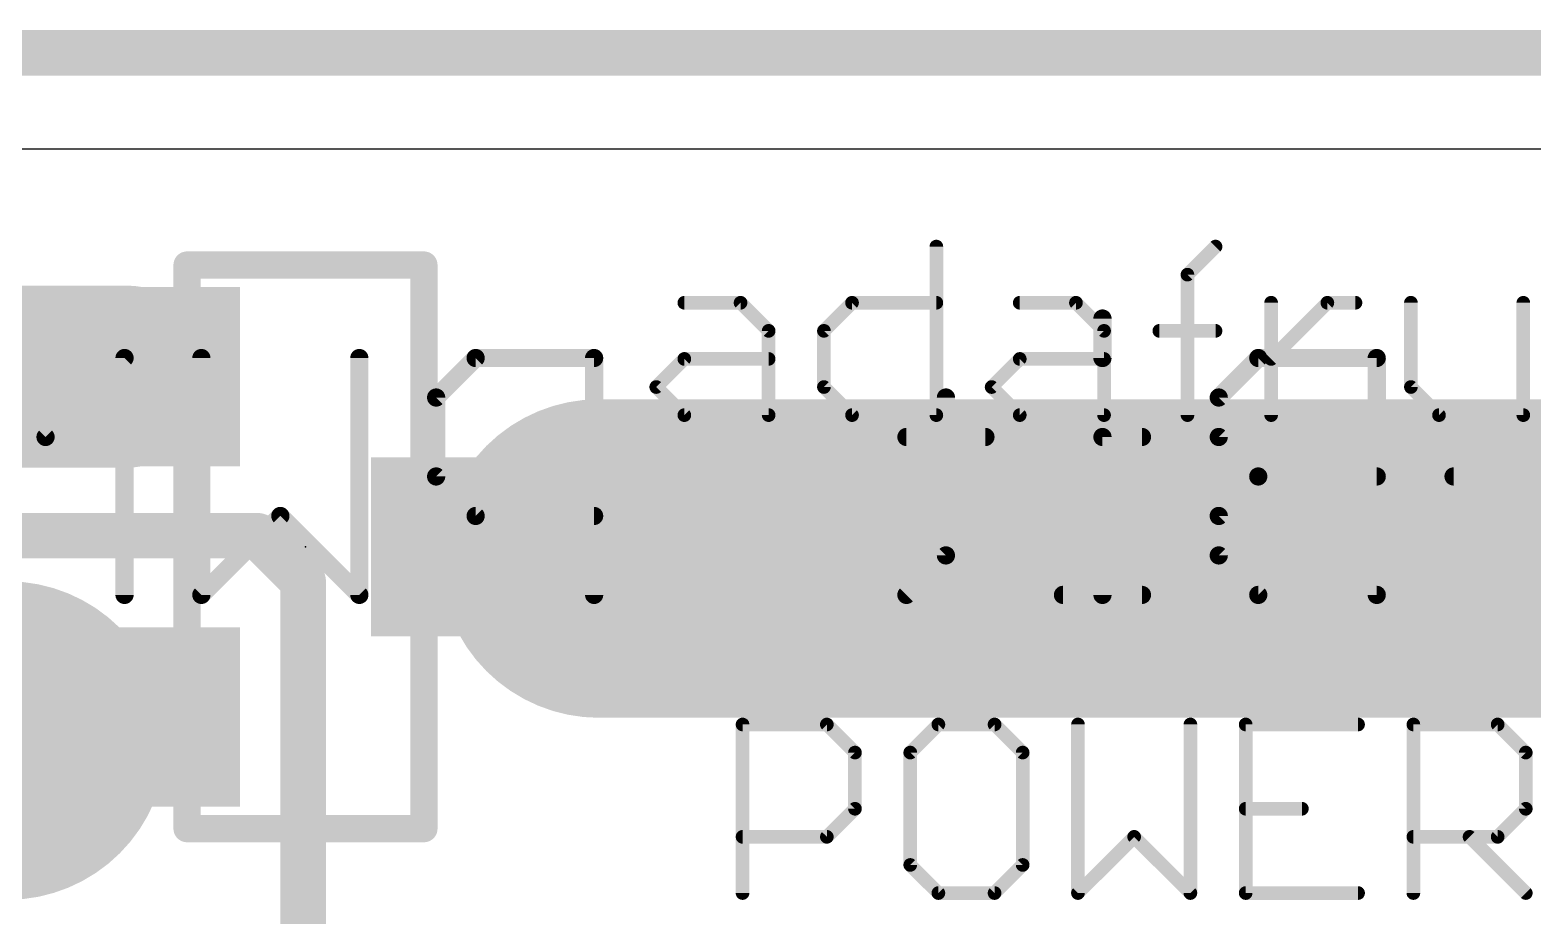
# Model space of a CAD drawing. Extents: x -31.2 to 31.8, y -0.1 to 26.1.
# Drawn here: x -14.22 to -5.84, y 21.12 to 26.06 of the extents above; entities that cross this region are included whole.
import ezdxf

# ---------------------------------------------------------------- set-up
doc = ezdxf.new("R2010")
doc.units = 0
for name, color, linetype in [('1', 12, 'CONTINUOUS'), ('16', 132, 'CONTINUOUS'), ('20', 53, 'CONTINUOUS'), ('21', 40, 'CONTINUOUS'), ('22', 40, 'CONTINUOUS'), ('23', 53, 'CONTINUOUS'), ('51', 253, 'CONTINUOUS')]:
    doc.layers.add(name, color=color, linetype=linetype)

# ---------------------------------------------------------------- blocks, each defined once
blk = doc.blocks.new('RECT')
blk.add_solid([(-0.5, -0.5), (0.5, -0.5), (-0.5, 0.5), (0.5, 0.5)])

msp = doc.modelspace()

# ---------------------------------------------------------------- linework, layer by layer
at = {"layer": '1'}
for points, const_width in [([(-15.493, 24.129), (-13.687, 24.129)], 1.016), ([(-11.049, 23.114), (-3.175, 23.114)], 1.778), ([(-11.687, 23.179), (-11.622, 23.114)], 0.254), ([(-11.622, 23.114), (-11.049, 23.114)], 0.254), ([(-16.129, 22.098), (-14.351, 22.098)], 1.778), ([(-13.818, 22.098), (-13.687, 22.229)], 0.254), ([(-14.351, 22.098), (-13.818, 22.098)], 0.254)]:
    msp.add_lwpolyline(points, dxfattribs=dict(at, const_width=const_width))
for points, const_width in [([(-13.687, 23.875, 1), (-13.687, 24.383)], 0.508), ([(-11.049, 23.5585, 1), (-11.049, 22.6695)], 0.889), ([(-11.6421, 23.2239, 1), (-11.7319, 23.1341)], 0.127), ([(-11.622, 23.1775, 1), (-11.622, 23.0505)], 0.127), ([(-11.049, 23.0505, 1), (-11.049, 23.1775)], 0.127), ([(-11.6669, 23.0691, 1), (-11.5771, 23.1589)], 0.127), ([(-14.351, 21.6535, 1), (-14.351, 22.5425)], 0.889), ([(-13.6421, 22.1841, 1), (-13.7319, 22.2739)], 0.127), ([(-13.818, 22.0345, 1), (-13.818, 22.1615)], 0.127), ([(-13.8629, 22.1429, 1), (-13.7731, 22.0531)], 0.127)]:
    msp.add_lwpolyline(points, format="xyb", dxfattribs=dict(at, const_width=const_width))
at = {"layer": '16', "const_width": 0.254}
for points in [[(-31.115, 25.936), (31.663, 25.936)], [(-12.954, 23.241), (-17.145, 23.241)], [(-12.7, 22.987), (-12.954, 23.241)], [(-12.7, 15.494), (-12.7, 22.987)]]:
    msp.add_lwpolyline(points, dxfattribs=at)
at = {"layer": '16', "const_width": 0.127}
for points in [[(-12.9091, 23.2859, 1), (-12.9989, 23.1961)], [(-12.954, 23.1775, 1), (-12.954, 23.3045)], [(-12.6365, 22.987, 1), (-12.7635, 22.987)], [(-12.7449, 22.9421, 1), (-12.6551, 23.0319)]]:
    msp.add_lwpolyline(points, format="xyb", dxfattribs=at)
at = {"layer": '20'}
msp.add_line((-27.94, 25.4), (27.94, 25.4), dxfattribs=at)
at = {"layer": '21'}
for points, const_width in [([(-13.3394, 24.7514), (-12.0266, 24.7514)], 0.1524), ([(-12.0266, 24.7514), (-12.0266, 23.6926)], 0.1524), ([(-9.1679, 24.8547), (-9.1679, 23.9141)], 0.0762), ([(-7.7671, 24.6979), (-7.6104, 24.8547)], 0.0762), ([(-7.7671, 23.9141), (-7.7671, 24.6979)], 0.0762), ([(-10.5737, 24.5412), (-10.2602, 24.5412)], 0.0762), ([(-10.2602, 24.5412), (-10.1034, 24.3844)], 0.0762), ([(-9.7949, 24.3844), (-9.6382, 24.5412)], 0.0762), ([(-9.6382, 24.5412), (-9.1679, 24.5412)], 0.0762), ([(-8.7027, 24.5412), (-8.3891, 24.5412)], 0.0762), ([(-8.3891, 24.5412), (-8.2324, 24.3844)], 0.0762), ([(-7.3002, 23.9141), (-7.3002, 24.5412)], 0.0762), ([(-7.3002, 24.2276), (-6.9867, 24.5412)], 0.0762), ([(-6.9867, 24.5412), (-6.8299, 24.5412)], 0.0762), ([(-6.5206, 24.5412), (-6.5206, 24.0709)], 0.0762), ([(-5.8936, 23.9141), (-5.8936, 24.5412)], 0.0762), ([(-10.1034, 24.3844), (-10.1034, 23.9141)], 0.0762), ([(-9.7949, 24.0709), (-9.7949, 24.3844)], 0.0762), ([(-8.2324, 24.3844), (-8.2324, 23.9141)], 0.0762), ([(-7.9239, 24.3844), (-7.6104, 24.3844)], 0.0762), ([(-10.7305, 24.0709), (-10.5737, 24.2276)], 0.0762), ([(-10.5737, 24.2276), (-10.1034, 24.2276)], 0.0762), ([(-8.8594, 24.0709), (-8.7027, 24.2276)], 0.0762), ([(-8.7027, 24.2276), (-8.2324, 24.2276)], 0.0762), ([(-10.5737, 23.9141), (-10.7305, 24.0709)], 0.0762), ([(-9.6382, 23.9141), (-9.7949, 24.0709)], 0.0762), ([(-8.7027, 23.9141), (-8.8594, 24.0709)], 0.0762), ([(-6.5206, 24.0709), (-6.3639, 23.9141)], 0.0762), ([(-10.1034, 23.9141), (-10.5737, 23.9141)], 0.0762), ([(-9.1679, 23.9141), (-9.6382, 23.9141)], 0.0762), ([(-8.2324, 23.9141), (-8.7027, 23.9141)], 0.0762), ([(-6.3639, 23.9141), (-5.8936, 23.9141)], 0.0762), ([(-13.3474, 22.7566), (-13.3474, 23.6154)], 0.1524), ([(-12.0266, 22.6154), (-12.0266, 21.6066)], 0.1524), ([(-10.2489, 21.2471), (-10.2489, 22.1877)], 0.0762), ([(-10.2489, 22.1877), (-9.7786, 22.1877)], 0.0762), ([(-9.7786, 22.1877), (-9.6218, 22.0309)], 0.0762), ([(-9.1566, 22.1877), (-9.3134, 22.0309)], 0.0762), ([(-8.8431, 22.1877), (-9.1566, 22.1877)], 0.0762), ([(-8.6863, 22.0309), (-8.8431, 22.1877)], 0.0762), ([(-8.3779, 22.1877), (-8.3779, 21.2471)], 0.0762), ([(-7.7508, 21.2471), (-7.7508, 22.1877)], 0.0762), ([(-6.8153, 22.1877), (-7.4423, 22.1877)], 0.0762), ([(-7.4423, 22.1877), (-7.4423, 21.2471)], 0.0762), ([(-6.5068, 21.2471), (-6.5068, 22.1877)], 0.0762), ([(-6.5068, 22.1877), (-6.0365, 22.1877)], 0.0762), ([(-6.0365, 22.1877), (-5.8798, 22.0309)], 0.0762), ([(-9.6218, 22.0309), (-9.6218, 21.7174)], 0.0762), ([(-9.3134, 22.0309), (-9.3134, 21.4039)], 0.0762), ([(-8.6863, 21.4039), (-8.6863, 22.0309)], 0.0762), ([(-5.8798, 22.0309), (-5.8798, 21.7174)], 0.0762), ([(-9.6218, 21.7174), (-9.7786, 21.5606)], 0.0762), ([(-7.4423, 21.7174), (-7.1288, 21.7174)], 0.0762), ([(-5.8798, 21.7174), (-6.0365, 21.5606)], 0.0762), ([(-12.0266, 21.6066), (-13.3394, 21.6066)], 0.1524), ([(-9.7786, 21.5606), (-10.2489, 21.5606)], 0.0762), ([(-8.3779, 21.2471), (-8.0643, 21.5606)], 0.0762), ([(-8.0643, 21.5606), (-7.7508, 21.2471)], 0.0762), ([(-6.0365, 21.5606), (-6.5068, 21.5606)], 0.0762), ([(-6.1933, 21.5606), (-5.8798, 21.2471)], 0.0762), ([(-9.3134, 21.4039), (-9.1566, 21.2471)], 0.0762), ([(-8.8431, 21.2471), (-8.6863, 21.4039)], 0.0762), ([(-9.1566, 21.2471), (-8.8431, 21.2471)], 0.0762), ([(-7.4423, 21.2471), (-6.8153, 21.2471)], 0.0762)]:
    msp.add_lwpolyline(points, dxfattribs=dict(at, const_width=const_width))
for points, const_width in [([(-13.3394, 24.7895, 1), (-13.3394, 24.7133)], 0.0762), ([(-11.9885, 24.7514, 1), (-12.0647, 24.7514)], 0.0762), ([(-12.0266, 24.7133, 1), (-12.0266, 24.7895)], 0.0762), ([(-9.1488, 24.8547, 1), (-9.1869, 24.8547)], 0.0381), ([(-7.5969, 24.8412, 1), (-7.6238, 24.8682)], 0.0381), ([(-7.7481, 24.6979, 1), (-7.7862, 24.6979)], 0.0381), ([(-7.7806, 24.7114, 1), (-7.7537, 24.6845)], 0.0381), ([(-10.5737, 24.5602, 1), (-10.5737, 24.5221)], 0.0381), ([(-10.2467, 24.5546, 1), (-10.2736, 24.5277)], 0.0381), ([(-10.2602, 24.5221, 1), (-10.2602, 24.5602)], 0.0381), ([(-9.6382, 24.5602, 1), (-9.6382, 24.5221)], 0.0381), ([(-9.6247, 24.5277, 1), (-9.6516, 24.5546)], 0.0381), ([(-9.1679, 24.5221, 1), (-9.1679, 24.5602)], 0.0381), ([(-8.7027, 24.5602, 1), (-8.7027, 24.5221)], 0.0381), ([(-8.3756, 24.5546, 1), (-8.4026, 24.5277)], 0.0381), ([(-8.3891, 24.5221, 1), (-8.3891, 24.5602)], 0.0381), ([(-7.2812, 24.5412, 1), (-7.3193, 24.5412)], 0.0381), ([(-6.9867, 24.5602, 1), (-6.9867, 24.5221)], 0.0381), ([(-6.9732, 24.5277, 1), (-7.0002, 24.5546)], 0.0381), ([(-6.8299, 24.5221, 1), (-6.8299, 24.5602)], 0.0381), ([(-6.5016, 24.5412, 1), (-6.5397, 24.5412)], 0.0381), ([(-5.8745, 24.5412, 1), (-5.9126, 24.5412)], 0.0381), ([(-10.0843, 24.3844, 1), (-10.1224, 24.3844)], 0.0381), ([(-10.1169, 24.3709, 1), (-10.0899, 24.3979)], 0.0381), ([(-9.7759, 24.3844, 1), (-9.814, 24.3844)], 0.0381), ([(-9.8084, 24.3979, 1), (-9.7815, 24.3709)], 0.0381), ([(-8.2133, 24.3844, 1), (-8.2514, 24.3844)], 0.0381), ([(-8.2458, 24.3709, 1), (-8.2189, 24.3979)], 0.0381), ([(-7.9239, 24.4034, 1), (-7.9239, 24.3653)], 0.0381), ([(-7.6104, 24.3653, 1), (-7.6104, 24.4034)], 0.0381), ([(-10.5737, 24.2467, 1), (-10.5737, 24.2086)], 0.0381), ([(-10.5602, 24.2142, 1), (-10.5872, 24.2411)], 0.0381), ([(-10.1034, 24.2086, 1), (-10.1034, 24.2467)], 0.0381), ([(-8.7027, 24.2467, 1), (-8.7027, 24.2086)], 0.0381), ([(-8.6892, 24.2142, 1), (-8.7161, 24.2411)], 0.0381), ([(-8.2324, 24.2086, 1), (-8.2324, 24.2467)], 0.0381), ([(-7.3137, 24.2411, 1), (-7.2868, 24.2142)], 0.0381), ([(-10.717, 24.0843, 1), (-10.7439, 24.0574)], 0.0381), ([(-10.7439, 24.0843, 1), (-10.717, 24.0574)], 0.0381), ([(-9.814, 24.0709, 1), (-9.7759, 24.0709)], 0.0381), ([(-9.7815, 24.0843, 1), (-9.8084, 24.0574)], 0.0381), ([(-8.8459, 24.0843, 1), (-8.8729, 24.0574)], 0.0381), ([(-8.8729, 24.0843, 1), (-8.8459, 24.0574)], 0.0381), ([(-6.5072, 24.0843, 1), (-6.5341, 24.0574)], 0.0381), ([(-6.5397, 24.0709, 1), (-6.5016, 24.0709)], 0.0381), ([(-10.5737, 23.9332, 1), (-10.5737, 23.8951)], 0.0381), ([(-10.5872, 23.9006, 1), (-10.5602, 23.9276)], 0.0381), ([(-10.1224, 23.9141, 1), (-10.0843, 23.9141)], 0.0381), ([(-10.1034, 23.8951, 1), (-10.1034, 23.9332)], 0.0381), ([(-9.6382, 23.9332, 1), (-9.6382, 23.8951)], 0.0381), ([(-9.6516, 23.9006, 1), (-9.6247, 23.9276)], 0.0381), ([(-9.1869, 23.9141, 1), (-9.1488, 23.9141)], 0.0381), ([(-9.1679, 23.8951, 1), (-9.1679, 23.9332)], 0.0381), ([(-8.7027, 23.9332, 1), (-8.7027, 23.8951)], 0.0381), ([(-8.7161, 23.9006, 1), (-8.6892, 23.9276)], 0.0381), ([(-8.2514, 23.9141, 1), (-8.2133, 23.9141)], 0.0381), ([(-8.2324, 23.8951, 1), (-8.2324, 23.9332)], 0.0381), ([(-7.7862, 23.9141, 1), (-7.7481, 23.9141)], 0.0381), ([(-7.3193, 23.9141, 1), (-7.2812, 23.9141)], 0.0381), ([(-6.3639, 23.9332, 1), (-6.3639, 23.8951)], 0.0381), ([(-6.3773, 23.9006, 1), (-6.3504, 23.9276)], 0.0381), ([(-5.9126, 23.9141, 1), (-5.8745, 23.9141)], 0.0381), ([(-5.8936, 23.8951, 1), (-5.8936, 23.9332)], 0.0381), ([(-12.0647, 23.6926, 1), (-11.9885, 23.6926)], 0.0762), ([(-13.3093, 23.6154, 1), (-13.3855, 23.6154)], 0.0762), ([(-13.3855, 22.7566, 1), (-13.3093, 22.7566)], 0.0762), ([(-11.9885, 22.6154, 1), (-12.0647, 22.6154)], 0.0762), ([(-10.2299, 22.1877, 1), (-10.268, 22.1877)], 0.0381), ([(-10.2489, 22.2068, 1), (-10.2489, 22.1687)], 0.0381), ([(-9.7651, 22.2012, 1), (-9.7921, 22.1742)], 0.0381), ([(-9.7786, 22.1687, 1), (-9.7786, 22.2068)], 0.0381), ([(-9.1566, 22.2068, 1), (-9.1566, 22.1687)], 0.0381), ([(-9.1431, 22.1742, 1), (-9.1701, 22.2012)], 0.0381), ([(-8.8296, 22.2012, 1), (-8.8566, 22.1742)], 0.0381), ([(-8.8431, 22.1687, 1), (-8.8431, 22.2068)], 0.0381), ([(-8.3588, 22.1877, 1), (-8.3969, 22.1877)], 0.0381), ([(-7.7317, 22.1877, 1), (-7.7698, 22.1877)], 0.0381), ([(-7.4233, 22.1877, 1), (-7.4614, 22.1877)], 0.0381), ([(-7.4423, 22.2068, 1), (-7.4423, 22.1687)], 0.0381), ([(-6.8153, 22.1687, 1), (-6.8153, 22.2068)], 0.0381), ([(-6.4878, 22.1877, 1), (-6.5259, 22.1877)], 0.0381), ([(-6.5068, 22.2068, 1), (-6.5068, 22.1687)], 0.0381), ([(-6.0231, 22.2012, 1), (-6.05, 22.1742)], 0.0381), ([(-6.0365, 22.1687, 1), (-6.0365, 22.2068)], 0.0381), ([(-9.6028, 22.0309, 1), (-9.6409, 22.0309)], 0.0381), ([(-9.6353, 22.0175, 1), (-9.6084, 22.0444)], 0.0381), ([(-9.3269, 22.0444, 1), (-9.2999, 22.0175)], 0.0381), ([(-9.2943, 22.0309, 1), (-9.3324, 22.0309)], 0.0381), ([(-8.6673, 22.0309, 1), (-8.7054, 22.0309)], 0.0381), ([(-8.6998, 22.0175, 1), (-8.6728, 22.0444)], 0.0381), ([(-5.8607, 22.0309, 1), (-5.8988, 22.0309)], 0.0381), ([(-5.8932, 22.0175, 1), (-5.8663, 22.0444)], 0.0381), ([(-9.6409, 21.7174, 1), (-9.6028, 21.7174)], 0.0381), ([(-9.6084, 21.7039, 1), (-9.6353, 21.7309)], 0.0381), ([(-7.4423, 21.7365, 1), (-7.4423, 21.6984)], 0.0381), ([(-7.1288, 21.6984, 1), (-7.1288, 21.7365)], 0.0381), ([(-5.8988, 21.7174, 1), (-5.8607, 21.7174)], 0.0381), ([(-5.8663, 21.7039, 1), (-5.8932, 21.7309)], 0.0381), ([(-13.3394, 21.6447, 1), (-13.3394, 21.5685)], 0.0762), ([(-12.0647, 21.6066, 1), (-11.9885, 21.6066)], 0.0762), ([(-12.0266, 21.5685, 1), (-12.0266, 21.6447)], 0.0762), ([(-10.2489, 21.5797, 1), (-10.2489, 21.5416)], 0.0381), ([(-9.7921, 21.5741, 1), (-9.7651, 21.5472)], 0.0381), ([(-9.7786, 21.5416, 1), (-9.7786, 21.5797)], 0.0381), ([(-8.0509, 21.5741, 1), (-8.0778, 21.5472)], 0.0381), ([(-8.0509, 21.5472, 1), (-8.0778, 21.5741)], 0.0381), ([(-6.5068, 21.5797, 1), (-6.5068, 21.5416)], 0.0381), ([(-6.1798, 21.5741, 1), (-6.2068, 21.5472)], 0.0381), ([(-6.05, 21.5741, 1), (-6.0231, 21.5472)], 0.0381), ([(-6.0365, 21.5416, 1), (-6.0365, 21.5797)], 0.0381), ([(-9.2999, 21.4173, 1), (-9.3269, 21.3904)], 0.0381), ([(-9.3324, 21.4039, 1), (-9.2943, 21.4039)], 0.0381), ([(-8.7054, 21.4039, 1), (-8.6673, 21.4039)], 0.0381), ([(-8.6728, 21.3904, 1), (-8.6998, 21.4173)], 0.0381), ([(-10.268, 21.2471, 1), (-10.2299, 21.2471)], 0.0381), ([(-9.1566, 21.2661, 1), (-9.1566, 21.228)], 0.0381), ([(-9.1701, 21.2336, 1), (-9.1431, 21.2606)], 0.0381), ([(-8.8566, 21.2606, 1), (-8.8296, 21.2336)], 0.0381), ([(-8.8431, 21.228, 1), (-8.8431, 21.2661)], 0.0381), ([(-8.3913, 21.2606, 1), (-8.3644, 21.2336)], 0.0381), ([(-8.3969, 21.2471, 1), (-8.3588, 21.2471)], 0.0381), ([(-7.7698, 21.2471, 1), (-7.7317, 21.2471)], 0.0381), ([(-7.7643, 21.2336, 1), (-7.7373, 21.2606)], 0.0381), ([(-7.4614, 21.2471, 1), (-7.4233, 21.2471)], 0.0381), ([(-7.4423, 21.2661, 1), (-7.4423, 21.228)], 0.0381), ([(-6.8153, 21.228, 1), (-6.8153, 21.2661)], 0.0381), ([(-6.5259, 21.2471, 1), (-6.4878, 21.2471)], 0.0381), ([(-5.8932, 21.2336, 1), (-5.8663, 21.2606)], 0.0381)]:
    msp.add_lwpolyline(points, format="xyb", dxfattribs=dict(at, const_width=const_width))
at = {"layer": '22', "const_width": 0.1016}
for points in [[(-8.2412, 24.4531), (-8.2412, 24.2327)], [(-14.137, 23.7921), (-14.5777, 24.2327)], [(-13.6964, 24.2327), (-14.137, 23.7921)], [(-13.6964, 22.9108), (-13.6964, 24.2327)], [(-13.2679, 22.9108), (-13.2679, 24.2327)], [(-12.3867, 24.2327), (-12.3867, 22.9108)], [(-11.7379, 24.2327), (-11.9582, 24.0124)], [(-11.0769, 24.2327), (-11.7379, 24.2327)], [(-11.0769, 22.9108), (-11.0769, 24.2327)], [(-7.3721, 24.2327), (-7.5925, 24.0124)], [(-6.7112, 24.2327), (-7.3721, 24.2327)], [(-6.7112, 22.9108), (-6.7112, 24.2327)], [(-11.9582, 24.0124), (-11.9582, 23.5718)], [(-9.1144, 24.0124), (-9.1144, 23.1311)], [(-7.5925, 24.0124), (-7.5925, 23.7921)], [(-8.8941, 23.7921), (-9.3347, 23.7921)], [(-8.0209, 23.7921), (-8.2412, 23.7921)], [(-8.2412, 23.7921), (-8.2412, 22.9108)], [(-7.5925, 23.7921), (-7.3721, 23.5718)], [(-11.9582, 23.5718), (-11.7379, 23.3514)], [(-7.3721, 23.5718), (-7.5925, 23.3514)], [(-6.7112, 23.5718), (-7.3721, 23.5718)], [(-5.4015, 23.5718), (-6.2827, 23.5718)], [(-12.8273, 23.3514), (-13.2679, 22.9108)], [(-12.3867, 22.9108), (-12.8273, 23.3514)], [(-11.7379, 23.3514), (-11.0769, 23.3514)], [(-7.5925, 23.3514), (-7.5925, 23.1311)], [(-9.1144, 23.1311), (-9.3347, 22.9108)], [(-7.5925, 23.1311), (-7.3721, 22.9108)], [(-8.0209, 22.9108), (-8.4615, 22.9108)], [(-7.3721, 22.9108), (-6.7112, 22.9108)]]:
    msp.add_lwpolyline(points, dxfattribs=at)
at = {"layer": '22', "const_width": 0.0508}
for points in [[(-8.2158, 24.4531, 1), (-8.2666, 24.4531)], [(-13.671, 24.2327, 1), (-13.7218, 24.2327)], [(-13.6784, 24.2148, 1), (-13.7143, 24.2507)], [(-13.2425, 24.2327, 1), (-13.2933, 24.2327)], [(-12.3613, 24.2327, 1), (-12.4121, 24.2327)], [(-11.7379, 24.2581, 1), (-11.7379, 24.2073)], [(-11.7199, 24.2148, 1), (-11.7558, 24.2507)], [(-11.0515, 24.2327, 1), (-11.1023, 24.2327)], [(-11.0769, 24.2073, 1), (-11.0769, 24.2581)], [(-8.2666, 24.2327, 1), (-8.2158, 24.2327)], [(-7.3721, 24.2581, 1), (-7.3721, 24.2073)], [(-7.3542, 24.2148, 1), (-7.3901, 24.2507)], [(-6.6858, 24.2327, 1), (-6.7366, 24.2327)], [(-6.7112, 24.2073, 1), (-6.7112, 24.2581)], [(-11.9328, 24.0124, 1), (-11.9836, 24.0124)], [(-9.089, 24.0124, 1), (-9.1398, 24.0124)], [(-7.5671, 24.0124, 1), (-7.6179, 24.0124)], [(-11.9762, 24.0304, 1), (-11.9402, 23.9944)], [(-7.6104, 24.0304, 1), (-7.5745, 23.9944)], [(-14.155, 23.81, 1), (-14.1191, 23.7741)], [(-14.155, 23.7741, 1), (-14.1191, 23.81)], [(-9.3347, 23.8175, 1), (-9.3347, 23.7667)], [(-8.8941, 23.7667, 1), (-8.8941, 23.8175)], [(-8.2412, 23.8175, 1), (-8.2412, 23.7667)], [(-8.2158, 23.7921, 1), (-8.2666, 23.7921)], [(-8.0209, 23.7667, 1), (-8.0209, 23.8175)], [(-7.6179, 23.7921, 1), (-7.5671, 23.7921)], [(-7.5745, 23.81, 1), (-7.6104, 23.7741)], [(-11.9402, 23.5897, 1), (-11.9762, 23.5538)], [(-11.9836, 23.5718, 1), (-11.9328, 23.5718)], [(-7.3721, 23.5972, 1), (-7.3721, 23.5464)], [(-7.3542, 23.5538, 1), (-7.3901, 23.5897)], [(-7.3901, 23.5538, 1), (-7.3542, 23.5897)], [(-6.7112, 23.5464, 1), (-6.7112, 23.5972)], [(-6.2827, 23.5972, 1), (-6.2827, 23.5464)], [(-12.8093, 23.3694, 1), (-12.8453, 23.3335)], [(-12.8093, 23.3335, 1), (-12.8453, 23.3694)], [(-11.7379, 23.3768, 1), (-11.7379, 23.326)], [(-11.7558, 23.3335, 1), (-11.7199, 23.3694)], [(-11.0769, 23.326, 1), (-11.0769, 23.3768)], [(-7.5671, 23.3514, 1), (-7.6179, 23.3514)], [(-7.6104, 23.3694, 1), (-7.5745, 23.3335)], [(-9.1398, 23.1311, 1), (-9.089, 23.1311)], [(-9.0964, 23.1132, 1), (-9.1323, 23.1491)], [(-7.6179, 23.1311, 1), (-7.5671, 23.1311)], [(-7.5745, 23.1491, 1), (-7.6104, 23.1132)], [(-13.7218, 22.9108, 1), (-13.671, 22.9108)], [(-13.2859, 22.9288, 1), (-13.25, 22.8928)], [(-13.2933, 22.9108, 1), (-13.2425, 22.9108)], [(-12.4121, 22.9108, 1), (-12.3613, 22.9108)], [(-12.4046, 22.8928, 1), (-12.3687, 22.9288)], [(-11.1023, 22.9108, 1), (-11.0515, 22.9108)], [(-9.3527, 22.9288, 1), (-9.3167, 22.8928)], [(-8.4615, 22.9362, 1), (-8.4615, 22.8854)], [(-8.2666, 22.9108, 1), (-8.2158, 22.9108)], [(-8.0209, 22.8854, 1), (-8.0209, 22.9362)], [(-7.3721, 22.9362, 1), (-7.3721, 22.8854)], [(-7.3901, 22.8928, 1), (-7.3542, 22.9288)], [(-6.7366, 22.9108, 1), (-6.6858, 22.9108)], [(-6.7112, 22.8854, 1), (-6.7112, 22.9362)]]:
    msp.add_lwpolyline(points, format="xyb", dxfattribs=at)
at = {"layer": '23'}
msp.add_point((-12.687, 23.179), dxfattribs=at)
at = {"layer": '51', "const_width": 0.1524}
for points in [[(-13.3474, 21.6066), (-13.3474, 24.7514)], [(-13.3474, 24.7514), (-12.0266, 24.7514)], [(-12.0266, 24.7514), (-12.0266, 21.6066)], [(-12.0266, 21.6066), (-13.3474, 21.6066)]]:
    msp.add_lwpolyline(points, dxfattribs=at)
at = {"layer": '51', "const_width": 0.0762}
for points in [[(-13.3093, 24.7514, 1), (-13.3855, 24.7514)], [(-13.3474, 24.7895, 1), (-13.3474, 24.7133)], [(-11.9885, 24.7514, 1), (-12.0647, 24.7514)], [(-12.0266, 24.7133, 1), (-12.0266, 24.7895)], [(-13.3474, 21.6447, 1), (-13.3474, 21.5685)], [(-13.3855, 21.6066, 1), (-13.3093, 21.6066)], [(-12.0647, 21.6066, 1), (-11.9885, 21.6066)], [(-12.0266, 21.5685, 1), (-12.0266, 21.6447)]]:
    msp.add_lwpolyline(points, format="xyb", dxfattribs=at)

# ---------------------------------------------------------------- block references
at = {"layer": '1', "yscale": 1.27, "rotation": 270}
for p in [(-13.687, 24.129), (-11.687, 23.179), (-13.687, 22.229)]:
    msp.add_blockref('RECT', p, dxfattribs=at)
at = {"layer": '51', "xscale": 0.4572, "yscale": 0.5842, "rotation": 270}
for p in [(-13.6903, 24.1188), (-11.6837, 23.179), (-13.6903, 22.2392)]:
    msp.add_blockref('RECT', p, dxfattribs=at)

doc.saveas('drawing.dxf')
